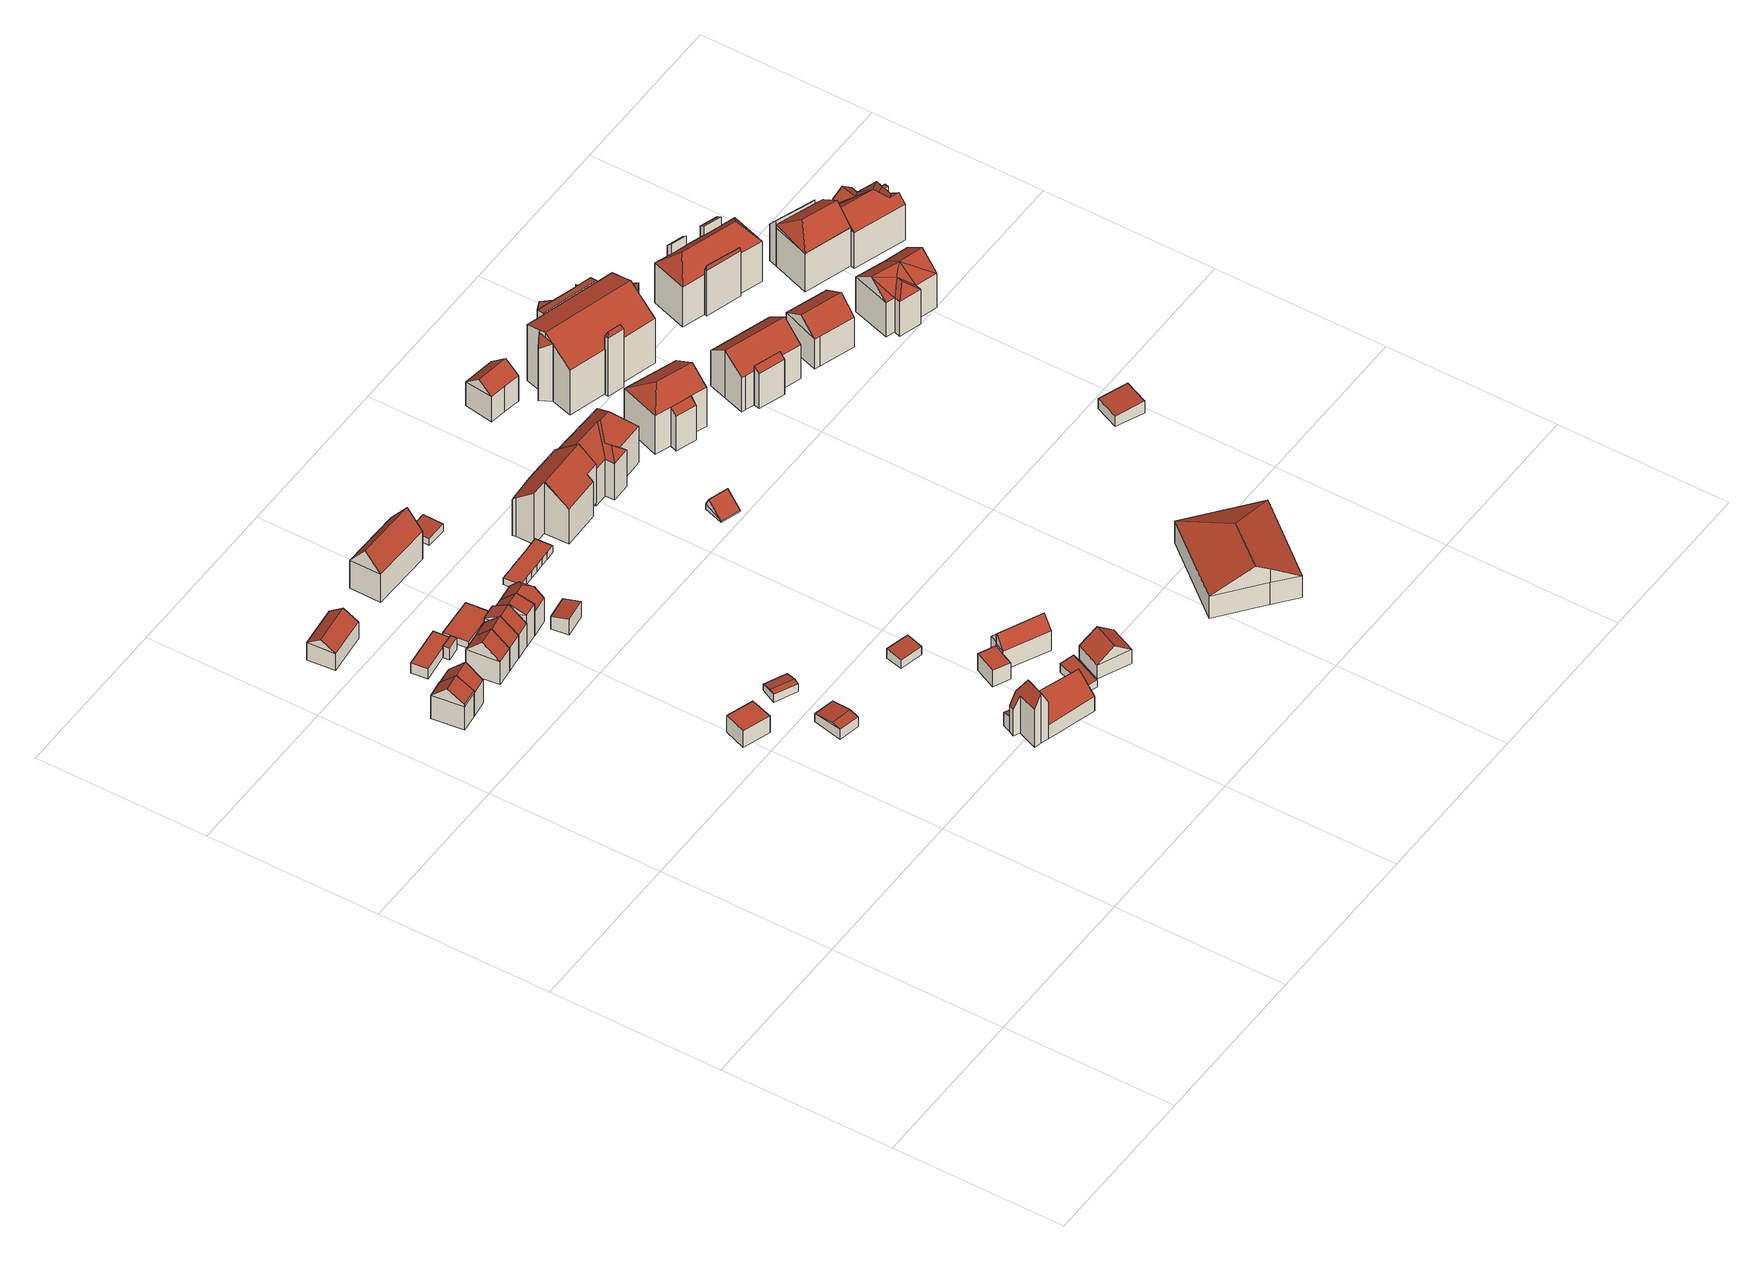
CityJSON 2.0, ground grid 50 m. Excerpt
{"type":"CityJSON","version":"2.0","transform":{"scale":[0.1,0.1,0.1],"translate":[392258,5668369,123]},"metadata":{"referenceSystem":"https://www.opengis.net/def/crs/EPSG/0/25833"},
"CityObjects":{
"building1":{"type":"Building","attributes":{"Dachtyp_tdc":"tdcPolyFlatRoof","Gemeindeschluessel":14627140,"Dachneigung":0,"QualitaetDacherkennung":61,"Geometrietyp2DReferenz":"3000","function":"31001_9998","roofType":"1000","measuredHeight":5.67},"geometry":[{"type":"MultiSurface","lod":"2","boundaries":[[[0,1,2,3]],[[1,4,5,2]],[[4,6,7,5]],[[6,0,3,7]],[[6,4,1,0]],[[3,2,5,7]]],"semantics":{"surfaces":[{"type":"WallSurface"},{"type":"RoofSurface"},{"type":"GroundSurface"}],"values":[0,0,0,0,1,2]}}]},
"building2":{"type":"Building","attributes":{"Dachtyp_tdc":"tdcGableRoof","Gemeindeschluessel":14627140,"Dachneigung":10.23,"QualitaetDacherkennung":91,"Geometrietyp2DReferenz":"3000","function":"31001_9998","roofType":"3100","measuredHeight":3.9},"geometry":[{"type":"MultiSurface","lod":"2","boundaries":[[[8,9,10,11]],[[9,12,13,10]],[[12,14,15,13]],[[14,8,11,15]],[[12,9,16]],[[8,14,17]],[[9,8,17,16]],[[14,12,16,17]],[[11,10,13,15]]],"semantics":{"surfaces":[{"type":"WallSurface"},{"type":"RoofSurface"},{"type":"GroundSurface"}],"values":[0,0,0,0,0,0,1,1,2]}}]},
"building3":{"type":"Building","attributes":{"Dachtyp_tdc":"tdcGableRoof","Gemeindeschluessel":14627140,"Dachneigung":44,"QualitaetDacherkennung":56,"Geometrietyp2DReferenz":"3000","function":"31001_9998","roofType":"3100","measuredHeight":12.1},"geometry":[{"type":"MultiSurface","lod":"2","boundaries":[[[18,19,20,21]],[[19,22,23,20]],[[22,24,25,23]],[[24,26,27,25]],[[26,18,21,27]],[[26,28,29,30,18]],[[31,29,28,32]],[[24,32,28,26]],[[22,31,32,24]],[[19,30,29,31,22]],[[18,30,19]],[[21,20,23,25,27]]],"semantics":{"surfaces":[{"type":"WallSurface"},{"type":"RoofSurface"},{"type":"GroundSurface"}],"values":[0,0,0,0,0,1,1,0,0,0,0,2]}}]},
"building4":{"type":"Building","attributes":{"Dachtyp_tdc":"tdcGableRoof","Gemeindeschluessel":14627140,"Dachneigung":44.08,"QualitaetDacherkennung":66,"Geometrietyp2DReferenz":"3000","function":"31001_9998","roofType":"3100","measuredHeight":12.2},"geometry":[{"type":"MultiSurface","lod":"2","boundaries":[[[33,34,20,35]],[[34,36,21,20]],[[36,37,38,21]],[[37,39,40,38]],[[39,41,42,40]],[[41,43,23,42]],[[43,33,35,23]],[[39,37,36,34,33]],[[33,43,41,39]],[[35,20,21,38,40,42,23]]],"semantics":{"surfaces":[{"type":"WallSurface"},{"type":"RoofSurface"},{"type":"GroundSurface"}],"values":[0,0,0,0,0,0,0,1,1,2]}}]},
"building5":{"type":"Building","attributes":{"Dachtyp_tdc":"tdcGableRoof","Gemeindeschluessel":14627140,"Dachneigung":15.3,"QualitaetDacherkennung":81,"Geometrietyp2DReferenz":"3000","function":"31001_9998","roofType":"3100","measuredHeight":2.97},"geometry":[{"type":"MultiSurface","lod":"2","boundaries":[[[44,45,46,47]],[[45,48,49,46]],[[48,50,51,49]],[[50,44,47,51]],[[48,45,52]],[[44,50,53]],[[45,44,53,52]],[[50,48,52,53]],[[47,46,49,51]]],"semantics":{"surfaces":[{"type":"WallSurface"},{"type":"RoofSurface"},{"type":"GroundSurface"}],"values":[0,0,0,0,0,0,1,1,2]}}]},
"building6":{"type":"Building","attributes":{"Dachtyp_tdc":"tdcGableRoof","Gemeindeschluessel":14627140,"Dachneigung":35.25,"QualitaetDacherkennung":88,"Geometrietyp2DReferenz":"3000","function":"31001_9998","roofType":"3100","measuredHeight":8.56},"geometry":[{"type":"MultiSurface","lod":"2","boundaries":[[[54,55,56,57]],[[55,58,59,56]],[[58,60,61,59]],[[60,54,57,61]],[[58,55,62]],[[54,60,63]],[[55,54,63,62]],[[60,58,62,63]],[[57,56,59,61]]],"semantics":{"surfaces":[{"type":"WallSurface"},{"type":"RoofSurface"},{"type":"GroundSurface"}],"values":[0,0,0,0,0,0,1,1,2]}}]},
"building7":{"type":"Building","attributes":{"Dachtyp_tdc":"tdcGableRoof","Gemeindeschluessel":14627140,"Dachneigung":43.25,"QualitaetDacherkennung":77,"Geometrietyp2DReferenz":"3000","function":"31001_9998","roofType":"3100","measuredHeight":12.47},"geometry":[{"type":"MultiSurface","lod":"2","boundaries":[[[64,65,66,67]],[[65,68,69,66]],[[68,70,71,69]],[[70,64,67,71]],[[68,65,72]],[[64,70,73]],[[65,64,73,72]],[[70,68,72,73]],[[67,66,69,71]]],"semantics":{"surfaces":[{"type":"WallSurface"},{"type":"RoofSurface"},{"type":"GroundSurface"}],"values":[0,0,0,0,0,0,1,1,2]}}]},
"building8":{"type":"Building","attributes":{"Gemeindeschluessel":14627140,"Geometrietyp2DReferenz":"3000","function":"31001_9998","roofType":"9999"},"children":["building8-1","building8-2","building8-3"]},
"building8-1":{"type":"BuildingPart","attributes":{"Dachtyp_tdc":"tdcFreeFormRoof","Dachneigung":62.93,"QualitaetDacherkennung":2,"Geometrietyp2DReferenz":"3000","roofType":"5000","measuredHeight":17.13},"parents":["building8"],"geometry":[{"type":"MultiSurface","lod":"2","boundaries":[[[74,75,76,77,78]],[[79,80,81,82,83,84]],[[85,86,87,88,89]],[[86,90,91,87]],[[90,92,93,91]],[[92,74,78,93]],[[86,85,80,94]],[[80,79,95,94]],[[95,75,74,92,90,86,94]],[[78,77,96,83,82,97,88,87,91,93]],[[98,76,75,95]],[[96,77,76,98]],[[84,98,95,79]],[[96,98,84,83]],[[89,99,81,80,85]],[[89,88,97,99]],[[99,97,82,81]]],"semantics":{"surfaces":[{"type":"WallSurface"},{"type":"RoofSurface"},{"type":"GroundSurface"},{"type":"ClosureSurface"}],"values":[0,0,0,0,0,0,1,1,1,2,0,3,0,3,0,3,3]}}]},
"building8-2":{"type":"BuildingPart","attributes":{"Dachtyp_tdc":"tdcGableRoof","Dachneigung":31.79,"QualitaetDacherkennung":57,"Geometrietyp2DReferenz":"3000","roofType":"3100","measuredHeight":9.18},"parents":["building8"],"geometry":[{"type":"MultiSurface","lod":"2","boundaries":[[[81,100,101,82]],[[100,102,103,101]],[[102,104,105,103]],[[104,106,107,105]],[[106,108,109,107]],[[108,89,88,109]],[[104,102,100,81,99]],[[99,89,108,106,104]],[[88,97,82,101,103,105,107,109]],[[97,88,89,99]],[[81,82,97,99]]],"semantics":{"surfaces":[{"type":"WallSurface"},{"type":"RoofSurface"},{"type":"GroundSurface"},{"type":"ClosureSurface"}],"values":[0,0,0,0,0,0,1,1,2,3,3]}}]},
"building8-3":{"type":"BuildingPart","attributes":{"Dachtyp_tdc":"tdcPolyFlatRoof","Dachneigung":10.82,"QualitaetDacherkennung":27,"Geometrietyp2DReferenz":"3000","roofType":"2100","measuredHeight":5.12},"parents":["building8"],"geometry":[{"type":"MultiSurface","lod":"2","boundaries":[[[110,84,83,111]],[[76,112,113,77]],[[112,110,111,113]],[[112,76,98,84,110]],[[111,83,96,77,113]],[[77,96,98,76]],[[96,83,84,98]]],"semantics":{"surfaces":[{"type":"WallSurface"},{"type":"RoofSurface"},{"type":"GroundSurface"},{"type":"ClosureSurface"}],"values":[0,0,0,1,2,3,3]}}]},
"building9":{"type":"Building","attributes":{"Gemeindeschluessel":14627140,"Geometrietyp2DReferenz":"3000","function":"31001_9998","roofType":"9999"},"children":["building9-1","building9-2"]},
"building9-1":{"type":"BuildingPart","attributes":{"Dachtyp_tdc":"tdcPolyFlatRoof","Dachneigung":0,"QualitaetDacherkennung":54,"Geometrietyp2DReferenz":"3000","roofType":"1000","measuredHeight":3.31},"parents":["building9"],"geometry":[{"type":"MultiSurface","lod":"2","boundaries":[[[114,115,116,117]],[[118,119,120,121]],[[119,122,123,120]],[[122,114,117,123]],[[122,119,118,115,114]],[[117,116,121,120,123]],[[121,116,115,118]]],"semantics":{"surfaces":[{"type":"WallSurface"},{"type":"RoofSurface"},{"type":"GroundSurface"},{"type":"ClosureSurface"}],"values":[0,0,0,0,1,2,3]}}]},
"building9-2":{"type":"BuildingPart","attributes":{"Dachtyp_tdc":"tdcPolyFlatRoof","Dachneigung":0,"QualitaetDacherkennung":73,"Geometrietyp2DReferenz":"3000","roofType":"1000","measuredHeight":3.98},"parents":["building9"],"geometry":[{"type":"MultiSurface","lod":"2","boundaries":[[[124,125,126,116,115]],[[125,127,128,126]],[[127,129,118,121,128]],[[129,127,125,124]],[[116,126,128,121]],[[115,118,129,124]],[[115,116,121,118]]],"semantics":{"surfaces":[{"type":"WallSurface"},{"type":"RoofSurface"},{"type":"GroundSurface"},{"type":"ClosureSurface"}],"values":[0,0,0,1,2,0,3]}}]},
"building10":{"type":"Building","attributes":{"Dachtyp_tdc":"tdcGableRoof","Gemeindeschluessel":14627140,"Dachneigung":42.67,"QualitaetDacherkennung":60,"Geometrietyp2DReferenz":"3000","function":"31001_9998","roofType":"3100","measuredHeight":12.37},"geometry":[{"type":"MultiSurface","lod":"2","boundaries":[[[65,130,131,66]],[[130,132,133,131]],[[132,68,69,133]],[[68,65,66,69]],[[132,130,134]],[[65,68,135]],[[130,65,135,134]],[[68,132,134,135]],[[66,131,133,69]]],"semantics":{"surfaces":[{"type":"WallSurface"},{"type":"RoofSurface"},{"type":"GroundSurface"}],"values":[0,0,0,0,0,0,1,1,2]}}]},
"building11":{"type":"Building","attributes":{"Dachtyp_tdc":"tdcPolyFlatRoof","Gemeindeschluessel":14627140,"Dachneigung":6.31,"QualitaetDacherkennung":87,"Geometrietyp2DReferenz":"3000","function":"31001_9998","roofType":"2100","measuredHeight":3.18},"geometry":[{"type":"MultiSurface","lod":"2","boundaries":[[[136,137,138,139]],[[137,140,141,138]],[[140,142,143,141]],[[142,136,139,143]],[[142,140,137,136]],[[139,138,141,143]]],"semantics":{"surfaces":[{"type":"WallSurface"},{"type":"RoofSurface"},{"type":"GroundSurface"}],"values":[0,0,0,0,1,2]}}]},
"building12":{"type":"Building","attributes":{"Dachtyp_tdc":"tdcGableRoof","Gemeindeschluessel":14627140,"Dachneigung":43.19,"QualitaetDacherkennung":48,"Geometrietyp2DReferenz":"3000","function":"31001_9998","roofType":"3100","measuredHeight":12.34},"geometry":[{"type":"MultiSurface","lod":"2","boundaries":[[[144,145,146,147]],[[145,148,149,146]],[[148,150,151,149]],[[150,144,147,151]],[[148,145,152]],[[144,150,153]],[[145,144,153,152]],[[150,148,152,153]],[[147,146,149,151]]],"semantics":{"surfaces":[{"type":"WallSurface"},{"type":"RoofSurface"},{"type":"GroundSurface"}],"values":[0,0,0,0,0,0,1,1,2]}}]},
"building13":{"type":"Building","attributes":{"Dachtyp_tdc":"tdcPolyFlatRoof","Gemeindeschluessel":14627140,"Dachneigung":3.36,"QualitaetDacherkennung":66,"Geometrietyp2DReferenz":"3000","function":"31001_9998","roofType":"2100","measuredHeight":3.08},"geometry":[{"type":"MultiSurface","lod":"2","boundaries":[[[154,155,156,157]],[[155,158,159,156]],[[158,160,161,159]],[[160,162,163,161]],[[162,154,157,163]],[[162,160,158,155,154]],[[157,156,159,161,163]]],"semantics":{"surfaces":[{"type":"WallSurface"},{"type":"RoofSurface"},{"type":"GroundSurface"}],"values":[0,0,0,0,0,1,2]}}]},
"building14":{"type":"Building","attributes":{"Dachtyp_tdc":"tdcGableRoof","Gemeindeschluessel":14627140,"Dachneigung":44,"QualitaetDacherkennung":48,"Geometrietyp2DReferenz":"3000","function":"31001_9998","roofType":"3100","measuredHeight":12.51},"geometry":[{"type":"MultiSurface","lod":"2","boundaries":[[[164,165,166,167]],[[165,168,169,166]],[[168,170,171,169]],[[170,164,167,171]],[[168,165,172]],[[164,170,173]],[[165,164,173,172]],[[170,168,172,173]],[[167,166,169,171]]],"semantics":{"surfaces":[{"type":"WallSurface"},{"type":"RoofSurface"},{"type":"GroundSurface"}],"values":[0,0,0,0,0,0,1,1,2]}}]},
"building15":{"type":"Building","attributes":{"Gemeindeschluessel":14627140,"Geometrietyp2DReferenz":"3000","function":"31001_9998","roofType":"9999"},"children":["building15-1","building15-2"]},
"building15-1":{"type":"BuildingPart","attributes":{"Dachtyp_tdc":"tdcFreeFormRoof","Dachneigung":49.88,"QualitaetDacherkennung":64,"Geometrietyp2DReferenz":"3000","roofType":"5000","measuredHeight":10.29},"parents":["building15"],"geometry":[{"type":"MultiSurface","lod":"2","boundaries":[[[174,175,176,177]],[[175,178,179,180,176]],[[181,182,183,184,185]],[[182,186,187,183]],[[186,174,177,187]],[[178,175,188,189]],[[188,174,186,190,191,189]],[[178,189,191,181]],[[181,191,190,182]],[[182,190,186]],[[174,188,175]],[[177,176,180,184,183,187]],[[185,179,178,181]],[[185,184,180,179]]],"semantics":{"surfaces":[{"type":"WallSurface"},{"type":"RoofSurface"},{"type":"GroundSurface"},{"type":"ClosureSurface"}],"values":[0,0,0,0,0,1,1,0,0,0,0,2,0,3]}}]},
"building15-2":{"type":"BuildingPart","attributes":{"Dachtyp_tdc":"tdcPolyFlatRoof","Dachneigung":0,"QualitaetDacherkennung":72,"Geometrietyp2DReferenz":"3000","roofType":"1000","measuredHeight":5.66},"parents":["building15"],"geometry":[{"type":"MultiSurface","lod":"2","boundaries":[[[192,185,184,193]],[[179,194,195,180]],[[194,196,197,195]],[[196,198,199,197]],[[198,192,193,199]],[[198,196,194,179,185,192]],[[193,184,180,195,197,199]],[[180,184,185,179]]],"semantics":{"surfaces":[{"type":"WallSurface"},{"type":"RoofSurface"},{"type":"GroundSurface"},{"type":"ClosureSurface"}],"values":[0,0,0,0,0,1,2,3]}}]},
"building16":{"type":"Building","attributes":{"Dachtyp_tdc":"tdcPolyFlatRoof","Gemeindeschluessel":14627140,"Dachneigung":0,"QualitaetDacherkennung":79,"Geometrietyp2DReferenz":"3000","function":"31001_9998","roofType":"1000","measuredHeight":2.23},"geometry":[{"type":"MultiSurface","lod":"2","boundaries":[[[200,201,202,203]],[[201,204,205,202]],[[204,206,207,205]],[[206,200,203,207]],[[206,204,201,200]],[[203,202,205,207]]],"semantics":{"surfaces":[{"type":"WallSurface"},{"type":"RoofSurface"},{"type":"GroundSurface"}],"values":[0,0,0,0,1,2]}}]},
"building17":{"type":"Building","attributes":{"Gemeindeschluessel":14627140,"Geometrietyp2DReferenz":"3000","function":"31001_9998","roofType":"9999"},"children":["building17-1","building17-2"]},
"building17-1":{"type":"BuildingPart","attributes":{"Dachtyp_tdc":"tdcGableAndHippedGRoof","Dachneigung":43.75,"QualitaetDacherkennung":79,"Geometrietyp2DReferenz":"3000","roofType":"9999","measuredHeight":12.69},"parents":["building17"],"geometry":[{"type":"MultiSurface","lod":"2","boundaries":[[[208,209,210,211]],[[209,212,213,210]],[[212,214,215,213]],[[214,216,217,215]],[[216,218,217]],[[219,220,221]],[[219,222,223,220]],[[222,224,225,223]],[[224,226,227,225]],[[226,208,211,227]],[[222,219,216,214,228]],[[214,212,209,208,228]],[[208,226,224,222,228]],[[211,210,213,215,217,220,223,225,227]],[[221,218,216,219]],[[221,220,217,218]]],"semantics":{"surfaces":[{"type":"WallSurface"},{"type":"RoofSurface"},{"type":"GroundSurface"},{"type":"ClosureSurface"}],"values":[0,0,0,0,0,0,0,0,0,0,1,1,1,2,0,3]}}]},
"building17-2":{"type":"BuildingPart","attributes":{"Dachtyp_tdc":"tdcPolyFlatRoof","Dachneigung":0,"QualitaetDacherkennung":76,"Geometrietyp2DReferenz":"3000","roofType":"1000","measuredHeight":5.74},"parents":["building17"],"geometry":[{"type":"MultiSurface","lod":"2","boundaries":[[[218,229,230,217]],[[229,231,232,230]],[[231,221,220,232]],[[221,231,229,218]],[[217,230,232,220]],[[217,220,221,218]]],"semantics":{"surfaces":[{"type":"WallSurface"},{"type":"RoofSurface"},{"type":"GroundSurface"},{"type":"ClosureSurface"}],"values":[0,0,0,1,2,3]}}]},
"building18":{"type":"Building","attributes":{"Dachtyp_tdc":"tdcPolyFlatRoof","Gemeindeschluessel":14627140,"Dachneigung":12.39,"QualitaetDacherkennung":72,"Geometrietyp2DReferenz":"3000","function":"31001_9998","roofType":"2100","measuredHeight":5.41},"geometry":[{"type":"MultiSurface","lod":"2","boundaries":[[[233,234,235,236]],[[234,237,238,235]],[[237,239,240,238]],[[239,233,236,240]],[[239,237,234,233]],[[236,235,238,240]]],"semantics":{"surfaces":[{"type":"WallSurface"},{"type":"RoofSurface"},{"type":"GroundSurface"}],"values":[0,0,0,0,1,2]}}]},
"building19":{"type":"Building","attributes":{"Dachtyp_tdc":"tdcGableRoof","Gemeindeschluessel":14627140,"Dachneigung":37.99,"QualitaetDacherkennung":86,"Geometrietyp2DReferenz":"3000","function":"31001_9998","roofType":"3100","measuredHeight":8.68},"geometry":[{"type":"MultiSurface","lod":"2","boundaries":[[[241,242,243,244]],[[242,245,246,243]],[[245,247,248,246]],[[247,241,244,248]],[[245,242,249]],[[241,247,250]],[[242,241,250,249]],[[247,245,249,250]],[[244,243,246,248]]],"semantics":{"surfaces":[{"type":"WallSurface"},{"type":"RoofSurface"},{"type":"GroundSurface"}],"values":[0,0,0,0,0,0,1,1,2]}}]},
"building20":{"type":"Building","attributes":{"Dachtyp_tdc":"tdcGableRoof","Gemeindeschluessel":14627140,"Dachneigung":51.22,"QualitaetDacherkennung":70,"Geometrietyp2DReferenz":"3000","function":"31001_9998","roofType":"3100","measuredHeight":15.29},"geometry":[{"type":"MultiSurface","lod":"2","boundaries":[[[251,252,253,254]],[[252,255,256,253]],[[255,257,258,256]],[[257,251,254,258]],[[255,252,259]],[[251,257,260]],[[252,251,260,259]],[[257,255,259,260]],[[254,253,256,258]]],"semantics":{"surfaces":[{"type":"WallSurface"},{"type":"RoofSurface"},{"type":"GroundSurface"}],"values":[0,0,0,0,0,0,1,1,2]}}]},
"building21":{"type":"Building","attributes":{"Dachtyp_tdc":"tdcPolyFlatRoof","Gemeindeschluessel":14627140,"Dachneigung":0,"QualitaetDacherkennung":63,"Geometrietyp2DReferenz":"3000","function":"31001_2463","roofType":"1000","measuredHeight":2.34},"geometry":[{"type":"MultiSurface","lod":"2","boundaries":[[[261,262,263,264]],[[262,265,266,263]],[[265,267,268,266]],[[267,269,270,268]],[[269,271,272,270]],[[271,273,274,272]],[[273,275,276,274]],[[275,277,278,276]],[[277,279,280,278]],[[279,281,282,280]],[[281,283,284,282]],[[283,285,286,284]],[[285,287,288,286]],[[287,261,264,288]],[[287,285,283,281,279,277,275,273,271,269,267,265,262,261]],[[264,263,266,268,270,272,274,276,278,280,282,284,286,288]]],"semantics":{"surfaces":[{"type":"WallSurface"},{"type":"RoofSurface"},{"type":"GroundSurface"}],"values":[0,0,0,0,0,0,0,0,0,0,0,0,0,0,1,2]}}]},
"building22":{"type":"Building","attributes":{"Gemeindeschluessel":14627140,"Dachtyp_tdc":"tdcPolyFlatRoof","Dachneigung":2.56,"QualitaetDacherkennung":97,"Geometrietyp2DReferenz":"3000","function":"31001_9998","roofType":"2100","measuredHeight":2.57},"geometry":[{"type":"MultiSurface","lod":"2","boundaries":[[[289,290,291,292]],[[290,293,294,291]],[[293,295,296,294]],[[295,289,292,296]],[[295,293,290,289]],[[292,291,294,296]]],"semantics":{"surfaces":[{"type":"WallSurface"},{"type":"RoofSurface"},{"type":"GroundSurface"}],"values":[0,0,0,0,1,2]}}]},
"building23":{"type":"Building","attributes":{"Dachtyp_tdc":"tdcFreeFormRoof","Gemeindeschluessel":14627140,"Dachneigung":38.96,"QualitaetDacherkennung":59,"Geometrietyp2DReferenz":"3000","function":"31001_9998","roofType":"5000","measuredHeight":17.68},"geometry":[{"type":"MultiSurface","lod":"2","boundaries":[[[297,298,299,300]],[[298,301,302,299]],[[301,303,304,302]],[[303,305,306,304]],[[305,307,308,306]],[[307,309,310,308]],[[309,311,312,310]],[[311,313,314,312]],[[313,315,316,314]],[[315,297,300,316]],[[301,298,317,318,305,303]],[[317,297,315,313,311,309,307,318]],[[307,305,318]],[[298,297,317]],[[300,299,302,304,306,308,310,312,314,316]]],"semantics":{"surfaces":[{"type":"WallSurface"},{"type":"RoofSurface"},{"type":"GroundSurface"}],"values":[0,0,0,0,0,0,0,0,0,0,1,1,0,0,2]}}]},
"building24":{"type":"Building","attributes":{"Dachtyp_tdc":"tdcFreeFormRoof","Gemeindeschluessel":14627140,"Dachneigung":29.29,"QualitaetDacherkennung":2,"Geometrietyp2DReferenz":"3000","function":"31001_3211","roofType":"5000","measuredHeight":14.21},"geometry":[{"type":"MultiSurface","lod":"2","boundaries":[[[319,320,321,322]],[[320,323,324,321]],[[323,325,326,324]],[[325,327,328,326]],[[327,319,322,328]],[[325,323,329,330]],[[329,331,319,327,330]],[[330,327,325]],[[320,331,329,323]],[[319,331,320]],[[322,321,324,326,328]]],"semantics":{"surfaces":[{"type":"WallSurface"},{"type":"RoofSurface"},{"type":"GroundSurface"}],"values":[0,0,0,0,0,1,1,1,0,0,2]}}]},
"building25":{"type":"Building","attributes":{"Dachtyp_tdc":"tdcGableRoof","Gemeindeschluessel":14627140,"Dachneigung":38.58,"QualitaetDacherkennung":16,"Geometrietyp2DReferenz":"3000","function":"31001_9998","roofType":"3100","measuredHeight":4.11},"geometry":[{"type":"MultiSurface","lod":"2","boundaries":[[[332,333,334,335]],[[333,336,337,334]],[[336,338,339,337]],[[338,332,335,339]],[[336,333,340]],[[332,338,341]],[[333,332,341,340]],[[338,336,340,341]],[[335,334,337,339]]],"semantics":{"surfaces":[{"type":"WallSurface"},{"type":"RoofSurface"},{"type":"GroundSurface"}],"values":[0,0,0,0,0,0,1,1,2]}}]},
"building26":{"type":"Building","attributes":{"Dachtyp_tdc":"tdcFreeFormRoof","Gemeindeschluessel":14627140,"Dachneigung":42.59,"QualitaetDacherkennung":39,"Geometrietyp2DReferenz":"3000","function":"31001_9998","roofType":"5000","measuredHeight":18.06},"geometry":[{"type":"MultiSurface","lod":"2","boundaries":[[[342,343,344,345]],[[343,346,347,344]],[[346,348,349,347]],[[348,350,351,349]],[[350,352,353,351]],[[352,354,355,353]],[[354,356,357,355]],[[356,342,345,357]],[[358,356,354]],[[359,358,354,352]],[[360,361,362,359,352,350]],[[360,350,348]],[[361,360,348,346]],[[363,362,361,346,343]],[[363,343,342]],[[358,359,362,363,342,356]],[[345,344,347,349,351,353,355,357]]],"semantics":{"surfaces":[{"type":"WallSurface"},{"type":"RoofSurface"},{"type":"GroundSurface"}],"values":[0,0,0,0,0,0,0,0,0,1,1,1,1,1,1,1,2]}}]},
"building27":{"type":"Building","attributes":{"Dachtyp_tdc":"tdcFreeFormRoof","Gemeindeschluessel":14627140,"Dachneigung":40.58,"QualitaetDacherkennung":45,"Geometrietyp2DReferenz":"3000","function":"31001_9998","roofType":"5000","measuredHeight":11.94},"geometry":[{"type":"MultiSurface","lod":"2","boundaries":[[[364,365,366,367]],[[365,368,369,366]],[[368,370,371,369]],[[370,372,373,371]],[[372,364,367,373]],[[374,368,365,375]],[[372,370,374,375,364]],[[370,368,374]],[[365,364,375]],[[367,366,369,371,373]]],"semantics":{"surfaces":[{"type":"WallSurface"},{"type":"RoofSurface"},{"type":"GroundSurface"}],"values":[0,0,0,0,0,1,1,0,0,2]}}]},
"building28":{"type":"Building","attributes":{"Gemeindeschluessel":14627140,"Geometrietyp2DReferenz":"3000","function":"31001_9998","roofType":"9999"},"children":["building28-1","building28-2"]},
"building28-1":{"type":"BuildingPart","attributes":{"Dachtyp_tdc":"tdcPolyFlatRoof","Dachneigung":32.92,"QualitaetDacherkennung":54,"Geometrietyp2DReferenz":"3000","roofType":"2100","measuredHeight":13.38},"parents":["building28"],"geometry":[{"type":"MultiSurface","lod":"2","boundaries":[[[376,377,378,379]],[[380,381,382,383,384]],[[381,376,379,382]],[[381,380,385,377,376]],[[379,378,386,383,382]],[[385,386,378,377]],[[384,385,380]],[[384,383,386,385]]],"semantics":{"surfaces":[{"type":"WallSurface"},{"type":"RoofSurface"},{"type":"GroundSurface"},{"type":"ClosureSurface"}],"values":[0,0,0,1,2,3,0,3]}}]},
"building28-2":{"type":"BuildingPart","attributes":{"Dachtyp_tdc":"tdcHipAndGableRoof","Dachneigung":34.09,"QualitaetDacherkennung":54,"Geometrietyp2DReferenz":"3000","roofType":"5000","measuredHeight":17.39},"parents":["building28"],"geometry":[{"type":"MultiSurface","lod":"2","boundaries":[[[387,388,389,390]],[[388,384,383,389]],[[377,391,392,378]],[[391,393,394,392]],[[393,395,396,394]],[[395,397,398,396]],[[397,387,390,398]],[[393,391,399]],[[391,377,385,384,388,387,397,399]],[[397,395,393,399]],[[390,389,383,386,378,392,394,396,398]],[[385,386,383,384]],[[377,378,386,385]]],"semantics":{"surfaces":[{"type":"WallSurface"},{"type":"RoofSurface"},{"type":"GroundSurface"},{"type":"ClosureSurface"}],"values":[0,0,0,0,0,0,0,1,1,1,2,3,3]}}]},
"building29":{"type":"Building","attributes":{"Gemeindeschluessel":14627140,"Geometrietyp2DReferenz":"3000","function":"31001_9998","roofType":"9999"},"children":["building29-1","building29-2","building29-3","building29-4","building29-5","building29-6","building29-7"]},
"building29-1":{"type":"BuildingPart","attributes":{"Dachtyp_tdc":"tdcPolyFlatRoof","Dachneigung":37.46,"QualitaetDacherkennung":32,"Geometrietyp2DReferenz":"3000","roofType":"2100","measuredHeight":19.83},"parents":["building29"],"geometry":[{"type":"MultiSurface","lod":"2","boundaries":[[[400,401,402,403,404]],[[401,405,406,402]],[[405,401,400,407,408,409]],[[410,403,402,406,411]],[[400,404,412,407]],[[404,403,410,412]],[[412,408,407]],[[410,411,409,408,412]],[[411,406,405,409]]],"semantics":{"surfaces":[{"type":"WallSurface"},{"type":"RoofSurface"},{"type":"GroundSurface"},{"type":"ClosureSurface"}],"values":[0,0,1,2,0,3,0,3,3]}}]},
"building29-2":{"type":"BuildingPart","attributes":{"Dachtyp_tdc":"tdcFreeFormRoof","Dachneigung":31.04,"QualitaetDacherkennung":13,"Geometrietyp2DReferenz":"3000","roofType":"5000","measuredHeight":19.82},"parents":["building29"],"geometry":[{"type":"MultiSurface","lod":"2","boundaries":[[[413,414,415,416]],[[414,417,418,415]],[[419,417,414]],[[419,414,413]],[[419,413,420,417]],[[416,415,418,421]],[[416,421,420,413]],[[421,418,417,420]]],"semantics":{"surfaces":[{"type":"WallSurface"},{"type":"RoofSurface"},{"type":"GroundSurface"},{"type":"ClosureSurface"}],"values":[0,0,1,1,1,2,3,3]}}]},
"building29-3":{"type":"BuildingPart","attributes":{"Dachtyp_tdc":"tdcGableRoof","Dachneigung":34.64,"QualitaetDacherkennung":25,"Geometrietyp2DReferenz":"3000","roofType":"3100","measuredHeight":21.59},"parents":["building29"],"geometry":[{"type":"MultiSurface","lod":"2","boundaries":[[[422,423,424,425]],[[426,427,428,429]],[[427,404,403,428]],[[430,406,405]],[[430,431,432,406]],[[431,433,434,432]],[[435,436,437,438]],[[436,439,416,437]],[[439,413,416]],[[440,418,417]],[[440,422,425,418]],[[441,439,436,435,433,431,430,442]],[[442,408,412,404,427,426,423,422,440,441]],[[425,424,429,428,403,410,411,406,432,434,438,437,416,421,418]],[[429,424,423,426]],[[412,410,403,404]],[[409,408,442]],[[411,410,412,408,409]],[[430,405,409,442]],[[411,409,405,406]],[[435,438,434,433]],[[420,413,439,441]],[[421,416,413,420]],[[440,417,420,441]],[[421,420,417,418]]],"semantics":{"surfaces":[{"type":"WallSurface"},{"type":"RoofSurface"},{"type":"GroundSurface"},{"type":"ClosureSurface"}],"values":[0,0,0,0,0,0,0,0,0,0,0,1,1,2,3,3,0,3,0,3,3,0,3,0,3]}}]},
"building29-4":{"type":"BuildingPart","attributes":{"Dachtyp_tdc":"tdcPolyFlatRoof","Dachneigung":13.34,"QualitaetDacherkennung":43,"Geometrietyp2DReferenz":"3000","roofType":"2100","measuredHeight":19.87},"parents":["building29"],"geometry":[{"type":"MultiSurface","lod":"2","boundaries":[[[443,444,445,434,433]],[[446,447,448,449]],[[447,450,451,452,448]],[[453,454,435,438,455,456]],[[453,450,447,446,444,443,454]],[[438,434,445,449,448,452,455]],[[443,433,435,454]],[[433,434,438,435]],[[449,445,444,446]],[[456,451,450,453]],[[456,455,452,451]]],"semantics":{"surfaces":[{"type":"WallSurface"},{"type":"RoofSurface"},{"type":"GroundSurface"},{"type":"ClosureSurface"}],"values":[0,0,0,0,1,2,0,3,3,0,3]}}]},
"building29-5":{"type":"BuildingPart","attributes":{"Dachtyp_tdc":"tdcPolyFlatRoof","Dachneigung":0,"QualitaetDacherkennung":20,"Geometrietyp2DReferenz":"3000","roofType":"1000","measuredHeight":16.78},"parents":["building29"],"geometry":[{"type":"MultiSurface","lod":"2","boundaries":[[[451,457,458,452]],[[457,456,455,458]],[[456,457,451]],[[452,458,455]],[[452,455,456,451]]],"semantics":{"surfaces":[{"type":"WallSurface"},{"type":"RoofSurface"},{"type":"GroundSurface"},{"type":"ClosureSurface"}],"values":[0,0,1,2,3]}}]},
"building29-6":{"type":"BuildingPart","attributes":{"Dachtyp_tdc":"tdcFreeFormRoof","Dachneigung":67.32,"QualitaetDacherkennung":12,"Geometrietyp2DReferenz":"3000","roofType":"5000","measuredHeight":21.52},"parents":["building29"],"geometry":[{"type":"MultiSurface","lod":"2","boundaries":[[[459,460,461,424,423]],[[460,462,463,461]],[[462,464,426,429,463]],[[465,464,462]],[[466,465,462,460]],[[466,460,459]],[[465,466,459,464]],[[424,461,463,429]],[[423,426,464,459]],[[423,424,429,426]]],"semantics":{"surfaces":[{"type":"WallSurface"},{"type":"RoofSurface"},{"type":"GroundSurface"},{"type":"ClosureSurface"}],"values":[0,0,0,1,1,1,1,2,0,3]}}]},
"building29-7":{"type":"BuildingPart","attributes":{"Dachtyp_tdc":"tdcPolyFlatRoof","Dachneigung":17.45,"QualitaetDacherkennung":20,"Geometrietyp2DReferenz":"3000","roofType":"2100","measuredHeight":19.41},"parents":["building29"],"geometry":[{"type":"MultiSurface","lod":"2","boundaries":[[[467,468,445,444]],[[467,446,449,468]],[[446,467,444]],[[445,468,449]],[[444,445,449,446]]],"semantics":{"surfaces":[{"type":"WallSurface"},{"type":"RoofSurface"},{"type":"GroundSurface"},{"type":"ClosureSurface"}],"values":[0,0,1,2,3]}}]},
"building30":{"type":"Building","attributes":{"Dachtyp_tdc":"tdcPolyFlatRoof","Gemeindeschluessel":14627140,"Dachneigung":4.33,"QualitaetDacherkennung":80,"Geometrietyp2DReferenz":"3000","function":"31001_9998","roofType":"2100","measuredHeight":3.98},"geometry":[{"type":"MultiSurface","lod":"2","boundaries":[[[469,470,471,472]],[[470,473,474,471]],[[473,475,476,474]],[[475,469,472,476]],[[475,473,470,469]],[[472,471,474,476]]],"semantics":{"surfaces":[{"type":"WallSurface"},{"type":"RoofSurface"},{"type":"GroundSurface"}],"values":[0,0,0,0,1,2]}}]},
"building31":{"type":"Building","attributes":{"Gemeindeschluessel":14627140,"Geometrietyp2DReferenz":"3000","function":"31001_9998","roofType":"9999"},"children":["building31-1","building31-2"]},
"building31-1":{"type":"BuildingPart","attributes":{"Dachtyp_tdc":"tdcPolyFlatRoof","Dachneigung":34.91,"QualitaetDacherkennung":43,"Geometrietyp2DReferenz":"3000","roofType":"2100","measuredHeight":13.2},"parents":["building31"],"geometry":[{"type":"MultiSurface","lod":"2","boundaries":[[[477,478,479,480,481]],[[478,482,483,479]],[[482,484,485,483]],[[484,486,487,488,485]],[[486,484,482,478,477]],[[480,479,483,485,488]],[[481,487,486,477]],[[481,480,488,487]]],"semantics":{"surfaces":[{"type":"WallSurface"},{"type":"RoofSurface"},{"type":"GroundSurface"},{"type":"ClosureSurface"}],"values":[0,0,0,0,1,2,0,3]}}]},
"building31-2":{"type":"BuildingPart","attributes":{"Dachtyp_tdc":"tdcGableRoof","Dachneigung":37.93,"QualitaetDacherkennung":67,"Geometrietyp2DReferenz":"3000","roofType":"3100","measuredHeight":16.44},"parents":["building31"],"geometry":[{"type":"MultiSurface","lod":"2","boundaries":[[[487,489,490,488]],[[489,491,492,490]],[[491,493,494,492]],[[493,495,496,494]],[[495,497,498,496]],[[497,499,500,498]],[[499,501,502,500]],[[501,503,479,502]],[[503,481,480,479]],[[499,497,495,493]],[[493,491,489,487,481,503,501,499]],[[480,488,490,492,494,496,498,500,502,479]],[[488,480,481,487]]],"semantics":{"surfaces":[{"type":"WallSurface"},{"type":"RoofSurface"},{"type":"GroundSurface"},{"type":"ClosureSurface"}],"values":[0,0,0,0,0,0,0,0,0,1,1,2,3]}}]},
"building32":{"type":"Building","attributes":{"Dachtyp_tdc":"tdcFreeFormRoof","Gemeindeschluessel":14627140,"Dachneigung":32.31,"QualitaetDacherkennung":41,"Geometrietyp2DReferenz":"3000","function":"31001_9998","roofType":"5000","measuredHeight":14.6},"geometry":[{"type":"MultiSurface","lod":"2","boundaries":[[[504,505,506,507]],[[505,508,509,506]],[[508,510,511,509]],[[510,512,513,511]],[[512,504,507,513]],[[514,512,510,515]],[[505,504,514,515,508]],[[510,508,515]],[[504,512,514]],[[507,506,509,511,513]]],"semantics":{"surfaces":[{"type":"WallSurface"},{"type":"RoofSurface"},{"type":"GroundSurface"}],"values":[0,0,0,0,0,1,1,0,0,2]}}]},
"building33":{"type":"Building","attributes":{"Gemeindeschluessel":14627140,"Geometrietyp2DReferenz":"3000","function":"31001_9998","roofType":"9999"},"children":["building33-1","building33-2","building33-3","building33-4"]},
"building33-1":{"type":"BuildingPart","attributes":{"Dachtyp_tdc":"tdcPolyFlatRoof","Dachneigung":42.44,"QualitaetDacherkennung":30,"Geometrietyp2DReferenz":"3000","roofType":"2100","measuredHeight":16.81},"parents":["building33"],"geometry":[{"type":"MultiSurface","lod":"2","boundaries":[[[516,517,518,519,520]],[[521,522,523,524,525]],[[522,516,520,523]],[[522,521,517,516]],[[520,519,524,523]],[[525,518,517,521]],[[525,524,519,518]]],"semantics":{"surfaces":[{"type":"WallSurface"},{"type":"RoofSurface"},{"type":"GroundSurface"},{"type":"ClosureSurface"}],"values":[0,0,0,1,2,0,3]}}]},
"building33-2":{"type":"BuildingPart","attributes":{"Dachtyp_tdc":"tdcPolyFlatRoof","Dachneigung":32.66,"QualitaetDacherkennung":25,"Geometrietyp2DReferenz":"3000","roofType":"2100","measuredHeight":16.53},"parents":["building33"],"geometry":[{"type":"MultiSurface","lod":"2","boundaries":[[[526,527,528,529,530]],[[527,531,532,528]],[[531,533,534,532]],[[533,535,534]],[[533,531,527,526,536]],[[537,529,528,532,534]],[[526,530,538,536]],[[530,529,537,538]],[[538,535,533,536]],[[538,537,534,535]]],"semantics":{"surfaces":[{"type":"WallSurface"},{"type":"RoofSurface"},{"type":"GroundSurface"},{"type":"ClosureSurface"}],"values":[0,0,0,0,1,2,0,3,0,3]}}]},
"building33-3":{"type":"BuildingPart","attributes":{"Dachtyp_tdc":"tdcFreeFormRoof","Dachneigung":75.88,"QualitaetDacherkennung":13,"Geometrietyp2DReferenz":"3000","roofType":"5000","measuredHeight":16.89},"parents":["building33"],"geometry":[{"type":"MultiSurface","lod":"2","boundaries":[[[539,540,541,542,543]],[[544,545,546,547,548]],[[545,539,543,546]],[[549,545,544]],[[550,549,544,540]],[[550,540,539]],[[549,550,539,545]],[[543,542,547,546]],[[548,541,540,544]],[[548,547,542,541]]],"semantics":{"surfaces":[{"type":"WallSurface"},{"type":"RoofSurface"},{"type":"GroundSurface"},{"type":"ClosureSurface"}],"values":[0,0,0,1,1,1,1,2,0,3]}}]},
"building33-4":{"type":"BuildingPart","attributes":{"Dachtyp_tdc":"tdcHipRoof","Dachneigung":44.56,"QualitaetDacherkennung":65,"Geometrietyp2DReferenz":"3000","roofType":"3200","measuredHeight":19.01},"parents":["building33"],"geometry":[{"type":"MultiSurface","lod":"2","boundaries":[[[541,551,542]],[[551,552,553,542]],[[552,554,555,553]],[[554,525,524,555]],[[518,530,529,519]],[[535,556,557,534]],[[556,558,559,557]],[[558,560,561,559]],[[560,548,547,561]],[[558,556,562]],[[554,552,563]],[[556,535,538,530,518,525,554,563,562]],[[552,551,541,548,560,558,562,563]],[[542,553,555,524,519,529,537,534,557,559,561,547]],[[519,524,525,518]],[[537,529,530,538]],[[534,537,538,535]],[[541,542,547,548]]],"semantics":{"surfaces":[{"type":"WallSurface"},{"type":"RoofSurface"},{"type":"GroundSurface"},{"type":"ClosureSurface"}],"values":[0,0,0,0,0,0,0,0,0,1,1,1,1,2,3,3,3,3]}}]},
"building34":{"type":"Building","attributes":{"Dachtyp_tdc":"tdcFreeFormRoof","Gemeindeschluessel":14627140,"Dachneigung":36.84,"QualitaetDacherkennung":46,"Geometrietyp2DReferenz":"3000","function":"31001_9998","roofType":"5000","measuredHeight":16.16},"geometry":[{"type":"MultiSurface","lod":"2","boundaries":[[[564,565,566,567]],[[565,568,569,566]],[[568,570,571,569]],[[570,572,573,571]],[[572,574,575,573]],[[574,576,577,575]],[[576,578,579,577]],[[578,580,581,579]],[[580,564,567,581]],[[582,583,580,578]],[[582,578,576]],[[583,565,584]],[[583,568,565]],[[583,585,568]],[[582,585,583]],[[582,574,585]],[[574,582,576]],[[586,585,574,572]],[[586,572,570]],[[585,586,570,568]],[[584,565,564]],[[583,584,564,580]],[[567,566,569,571,573,575,577,579,581]]],"semantics":{"surfaces":[{"type":"WallSurface"},{"type":"RoofSurface"},{"type":"GroundSurface"}],"values":[0,0,0,0,0,0,0,0,0,1,0,1,1,1,1,1,1,1,1,1,0,1,2]}}]},
"building35":{"type":"Building","attributes":{"Gemeindeschluessel":14627140,"Geometrietyp2DReferenz":"3000","function":"31001_9998","roofType":"9999"},"children":["building35-1","building35-2"]},
"building35-1":{"type":"BuildingPart","attributes":{"Dachtyp_tdc":"tdcPolyFlatRoof","Dachneigung":52.09,"QualitaetDacherkennung":37,"Geometrietyp2DReferenz":"3000","roofType":"2100","measuredHeight":15.63},"parents":["building35"],"geometry":[{"type":"MultiSurface","lod":"2","boundaries":[[[587,588,589,590,591,592]],[[588,593,594,589]],[[593,595,596,594]],[[595,597,598,596]],[[597,599,600,601,602,598]],[[597,595,593,588,587,599]],[[602,590,589,594,596,598]],[[587,592,600,599]],[[591,590,602,601]],[[591,601,600,592]]],"semantics":{"surfaces":[{"type":"WallSurface"},{"type":"RoofSurface"},{"type":"GroundSurface"},{"type":"ClosureSurface"}],"values":[0,0,0,0,0,1,2,0,3,3]}}]},
"building35-2":{"type":"BuildingPart","attributes":{"Dachtyp_tdc":"tdcHipAndGableRoof","Dachneigung":44.16,"QualitaetDacherkennung":46,"Geometrietyp2DReferenz":"3000","roofType":"5000","measuredHeight":18.45},"parents":["building35"],"geometry":[{"type":"MultiSurface","lod":"2","boundaries":[[[603,591,590,604]],[[601,605,606,602]],[[605,607,608,606]],[[607,603,604,608]],[[592,603,609]],[[603,610,611,609]],[[612,600,592,609,611]],[[601,600,612,605]],[[605,612,611,610,607]],[[607,610,603]],[[603,592,591]],[[604,590,602,606,608]],[[602,590,591,601]],[[591,592,600,601]]],"semantics":{"surfaces":[{"type":"WallSurface"},{"type":"RoofSurface"},{"type":"GroundSurface"},{"type":"ClosureSurface"}],"values":[0,0,0,0,1,1,1,0,0,0,0,2,3,3]}}]},
"building36":{"type":"Building","attributes":{"Dachtyp_tdc":"tdcFreeFormRoof","Gemeindeschluessel":14627140,"Dachneigung":40.39,"QualitaetDacherkennung":17,"Geometrietyp2DReferenz":"3000","function":"31001_9998","roofType":"5000","measuredHeight":16.79},"geometry":[{"type":"MultiSurface","lod":"2","boundaries":[[[613,614,615,616]],[[614,617,618,615]],[[617,619,620,618]],[[619,621,622,620]],[[621,623,624,622]],[[623,625,626,624]],[[625,627,628,626]],[[627,629,630,628]],[[629,631,632,630]],[[631,633,634,632]],[[633,635,636,634]],[[635,637,638,636]],[[637,639,640,638]],[[639,613,616,640]],[[617,641,619]],[[642,641,617]],[[637,642,639]],[[637,641,642]],[[641,637,643]],[[643,637,635]],[[644,645,646,641,643,635,633]],[[644,633,631]],[[645,644,631,629]],[[647,646,645,629,627]],[[648,647,627,625]],[[648,625,623]],[[646,647,648,623,621]],[[641,646,621,619]],[[649,642,617,614]],[[649,614,613]],[[642,649,613,639]],[[616,615,618,620,622,624,626,628,630,632,634,636,638,640]]],"semantics":{"surfaces":[{"type":"WallSurface"},{"type":"RoofSurface"},{"type":"GroundSurface"}],"values":[0,0,0,0,0,0,0,0,0,0,0,0,0,0,1,1,1,1,1,0,1,0,1,1,1,1,1,1,1,0,1,2]}}]}
},
"vertices":[
[219,872,485],[198,808,485],[198,808,428],[219,872,428],[119,835,485],[119,835,428],[141,898,485],[141,898,428],
[275,727,473],[336,714,473],[336,714,445],[275,727,445],[318,628,479],[318,628,445],[257,641,479],[257,641,445],[324,656,484],[262,668,484],
[52,1678,254],[54,1665,254],[54,1665,175],[52,1678,175],[66,1586,254],[66,1586,175],[14,1579,254],[14,1579,175],[3,1671,254],[3,1671,175],[8,1627,296],[59,1634,296],[54,1665,266],[66,1586,263],[14,1579,263],
[59,1632,297],[54,1665,265],[59,1632,175],[52,1678,252],[105,1685,252],[105,1685,175],[111,1639,297],[111,1639,175],[118,1593,253],[118,1593,175],[66,1586,253],
[364,833,444],[300,863,444],[300,863,418],[364,833,418],[322,908,438],[322,908,418],[385,878,438],[385,878,418],[308,878,447],[371,848,447],
[162,1984,206],[38,1971,206],[38,1971,150],[162,1984,150],[30,2051,209],[30,2051,150],[153,2064,209],[153,2064,150],[34,2013,236],[157,2026,236],
[193,1692,243],[245,1699,243],[245,1699,162],[193,1692,162],[257,1606,240],[257,1606,162],[205,1599,240],[205,1599,162],[251,1654,286],[199,1648,286],
[539,319,485],[547,335,486],[547,335,447],[547,335,396],[539,319,396],[584,321,524],[605,313,524],[605,313,482],[605,313,396],[584,321,396],[584,321,446],[576,241,524],[555,247,568],[555,247,396],[576,241,396],[576,241,442],[534,253,524],[534,253,396],[557,310,524],[557,310,396],[577,300,567],[565,328,524],[565,328,396],[604,309,396],[565,328,447],[604,309,487],
[613,333,452],[613,333,396],[752,278,461],[752,278,396],[745,261,487],[745,261,396],[737,241,474],[737,241,396],[720,199,446],[720,199,396],
[585,344,442],[585,344,396],[556,358,442],[556,358,396],
[268,1836,167],[273,1788,167],[273,1788,133],[268,1836,133],[232,1784,167],[150,1774,167],[150,1774,133],[232,1784,133],[145,1822,167],[145,1822,133],
[273,1788,173],[275,1771,173],[275,1771,133],[234,1766,173],[234,1766,133],[232,1784,173],
[296,1705,243],[296,1705,162],[307,1612,240],[307,1612,162],[301,1661,285],[251,1654,285],
[634,688,467],[622,640,462],[622,640,435],[634,688,435],[554,656,462],[554,656,435],[566,705,467],[566,705,435],
[296,1705,260],[341,1711,260],[341,1711,161],[296,1705,161],[353,1618,239],[353,1618,161],[307,1612,239],[307,1612,161],[347,1666,284],[301,1660,284],
[737,241,439],[752,278,442],[752,278,415],[737,241,415],[772,332,445],[772,332,415],[814,321,445],[814,321,415],[777,228,439],[777,228,415],
[341,1711,241],[385,1716,242],[385,1716,159],[341,1711,159],[396,1623,268],[396,1623,159],[353,1618,268],[353,1618,159],[390,1672,285],[347,1667,285],
[847,446,485],[820,390,485],[820,390,419],[847,446,419],[697,450,485],[697,450,475],[697,450,419],[713,481,485],[714,481,485],[714,481,419],[713,481,419],[713,481,475],[725,504,485],[725,504,419],[833,418,522],[711,477,521],[714,481,515],[713,481,515],
[665,504,475],[665,504,419],[696,450,475],[696,450,419],[682,419,475],[682,419,419],[635,441,475],[635,441,419],
[287,1820,155],[405,1830,155],[405,1830,133],[287,1820,133],[411,1758,155],[411,1758,133],[293,1748,155],[293,1748,133],
[390,1671,285],[385,1716,241],[385,1716,158],[390,1671,158],[439,1723,241],[439,1723,158],[443,1698,266],[443,1698,158],[443,1693,266],[443,1693,158],[443,1693,216],[447,1660,266],[447,1660,158],[447,1660,216],[448,1658,266],[448,1658,158],[451,1630,239],[451,1630,158],[396,1623,239],[396,1623,158],[421,1675,285],
[469,1696,216],[469,1696,158],[474,1663,216],[474,1663,158],
[429,1543,231],[422,1592,220],[422,1592,177],[429,1543,177],[491,1602,220],[491,1602,177],[498,1552,231],[498,1552,177],
[806,247,456],[840,321,456],[840,321,409],[806,247,409],[931,279,457],[931,279,409],[898,205,457],[898,205,409],[886,299,495],[852,226,495],
[316,2110,223],[498,2107,222],[498,2107,128],[316,2110,128],[497,2015,224],[497,2015,128],[315,2019,224],[315,2019,128],[498,2060,281],[315,2064,281],
[574,1762,135],[547,1760,135],[547,1760,112],[574,1762,112],[544,1810,135],[544,1810,112],[572,1811,135],[572,1811,112],[598,1813,135],[598,1813,112],[624,1814,135],[624,1814,112],[651,1815,135],[651,1815,112],[674,1817,135],[674,1817,112],[701,1818,135],[701,1818,112],[704,1769,135],[704,1769,112],[676,1767,135],[676,1767,112],[653,1766,135],[653,1766,112],[627,1765,135],[627,1765,112],[601,1763,135],[601,1763,112],
[605,2024,155],[545,2026,152],[545,2026,129],[605,2024,129],[546,2085,152],[546,2085,129],[606,2084,155],[606,2084,129],
[922,1902,213],[925,1785,223],[925,1785,89],[922,1902,89],[883,1784,223],[883,1784,89],[883,1766,208],[883,1766,89],[770,1763,208],[770,1763,89],[768,1835,264],[768,1835,89],[722,1834,264],[722,1834,89],[721,1887,221],[721,1887,89],[719,1897,213],[719,1897,89],[810,1905,208],[810,1905,89],[924,1836,266],[768,1833,266],
[1354,3,440],[1291,56,440],[1291,56,365],[1354,3,365],[1169,155,440],[1169,155,365],[1345,369,440],[1345,369,365],[1530,217,440],[1530,217,365],[1262,79,508],[1361,201,508],[1291,56,487],
[994,1409,208],[937,1428,208],[937,1428,205],[994,1409,205],[956,1485,221],[956,1485,205],[1013,1466,221],[1013,1466,205],[952,1474,246],[1009,1456,246],
[1105,1898,205],[1108,1779,205],[1108,1779,80],[1105,1898,80],[1021,1777,205],[1021,1777,80],[1022,1759,205],[1022,1759,80],[966,1758,205],[966,1758,80],[966,1786,205],[966,1786,80],[925,1785,205],[925,1785,80],[922,1902,205],[922,1902,80],[924,1844,259],[1021,1844,257],[993,1786,230],[993,1804,230],[1026,1839,261],[1064,1839,260],
[979,2125,227],[993,2210,222],[993,2210,141],[979,2125,141],[1087,2196,222],[1087,2196,141],[1077,2110,227],[1077,2110,141],[1028,2118,227],[1028,2118,141],[1082,2151,260],[986,2166,260],
[1205,1733,183],[1212,1753,197],[1212,1753,64],[1205,1733,64],[1272,1733,198],[1264,1712,183],[1264,1712,64],[1272,1733,64],[1272,1733,197],[1212,1754,197],[1212,1754,64],
[1318,1717,197],[1272,1734,198],[1272,1734,64],[1318,1717,64],[1167,1770,197],[1167,1770,64],[1209,1887,193],[1209,1887,64],[1360,1833,194],[1360,1833,64],[1338,1772,238],[1338,1772,64],[1232,1809,238],
[1195,2085,252],[1178,2118,232],[1178,2118,54],[1195,2085,54],[1195,2085,251],[1210,2136,252],[1210,2136,54],[1196,2085,252],[1196,2087,252],[1203,2112,252],[1196,2085,54],[1203,2112,54],[1196,2085,251],
[1475,2059,246],[1493,2028,246],[1493,2028,54],[1475,2059,54],[1461,2010,246],[1461,2010,54],[1478,2032,252],[1468,2036,246],[1468,2036,54],
[1443,1948,207],[1335,1979,207],[1335,1979,54],[1443,1948,54],[1286,1993,207],[1178,2024,207],[1178,2024,54],[1286,1993,54],[1210,2136,261],[1222,2178,246],[1222,2178,54],[1271,2164,246],[1271,2164,54],[1439,2116,246],[1487,2102,246],[1487,2102,54],[1439,2116,54],[1475,2059,261],[1461,2010,251],[1468,2036,270],[1203,2112,270],
[1271,2164,252],[1276,2184,248],[1276,2184,54],[1328,2169,248],[1392,2150,248],[1392,2150,54],[1328,2169,54],[1393,2150,248],[1393,2150,222],[1393,2150,54],[1442,2136,248],[1439,2116,252],[1442,2136,54],[1442,2136,222],
[1425,2168,222],[1425,2168,54],
[1335,1979,254],[1331,1967,254],[1331,1967,54],[1283,1981,254],[1283,1981,54],[1286,1993,254],[1291,1985,269],[1327,1975,269],
[1310,2201,240],[1310,2201,54],
[1753,856,261],[1832,821,267],[1832,821,227],[1753,856,227],[1802,752,267],[1802,752,227],[1723,787,261],[1723,787,227],
[1539,1646,176],[1539,1645,175],[1539,1645,43],[1539,1646,43],[1539,1646,160],[1533,1629,163],[1533,1629,43],[1457,1654,163],[1457,1654,43],[1462,1671,176],[1462,1671,160],[1462,1671,43],
[1436,1680,160],[1436,1680,43],[1424,1684,160],[1424,1684,43],[1443,1743,208],[1443,1743,43],[1461,1798,162],[1461,1798,43],[1638,1740,162],[1638,1740,43],[1620,1684,208],[1620,1684,43],[1600,1625,159],[1600,1625,43],[1539,1645,159],
[1774,1581,133],[1673,1615,133],[1673,1615,32],[1774,1581,32],[1656,1621,133],[1656,1621,32],[1690,1725,142],[1690,1725,32],[1809,1685,142],[1809,1685,32],[1791,1630,178],[1672,1670,178],
[1711,2041,218],[1706,2027,231],[1706,2027,199],[1706,2027,63],[1711,2041,63],[1660,2042,231],[1664,2056,218],[1664,2056,63],[1660,2042,63],[1660,2042,199],
[1759,2010,228],[1764,2024,218],[1764,2024,63],[1759,2010,63],[1759,2010,199],[1815,2007,218],[1815,2007,63],[1810,1992,229],[1810,1992,63],[1810,1992,200],[1759,2009,229],[1759,2009,63],[1759,2009,200],
[1642,1926,218],[1644,1933,218],[1644,1933,201],[1644,1933,63],[1642,1926,63],[1748,1899,218],[1746,1894,218],[1746,1894,63],[1748,1899,63],[1748,1899,201],[1745,1897,229],[1646,1929,232],
[1644,1933,200],[1577,1955,200],[1577,1955,63],[1612,2058,199],[1612,2058,63],[1850,1979,200],[1850,1979,63],[1816,1877,201],[1816,1877,63],[1749,1900,201],[1749,1900,63],[1795,1940,253],[1632,1993,253],
[2049,1605,133],[2013,1495,133],[2013,1495,15],[2049,1605,15],[1950,1514,133],[1950,1514,15],[1944,1497,133],[1944,1497,15],[1879,1517,133],[1879,1517,15],[1885,1535,133],[1885,1535,15],[1859,1543,133],[1859,1543,15],[1894,1655,133],[1894,1655,15],[1979,1625,133],[1979,1625,15],[1877,1599,177],[1962,1571,176],[2031,1550,177],[1928,1557,158],[1922,1539,158],
[1916,1901,177],[1923,1924,147],[1923,1924,21],[1916,1901,21],[1916,1901,152],[1916,1901,164],[1992,1901,143],[1992,1901,21],[1991,1897,149],[1991,1897,21],[2034,1880,149],[2034,1880,21],[2027,1860,177],[2027,1860,166],[2027,1860,152],[2027,1860,21],
[1879,1792,152],[1879,1792,21],[2050,1851,152],[2050,1851,21],[2014,1747,152],[2014,1747,21],[1929,1833,206],[2014,1747,154],[2031,1797,206],[2050,1851,166],
[2093,1850,132],[2151,1832,132],[2151,1832,9],[2093,1850,9],[2145,1813,132],[2145,1813,9],[2203,1793,132],[2203,1793,9],[2196,1774,132],[2196,1774,9],[2207,1771,132],[2207,1771,9],[2203,1759,132],[2203,1759,9],[2193,1763,132],[2193,1763,9],[2185,1740,132],[2185,1740,9],[2189,1739,132],[2189,1739,9],[2173,1691,132],[2173,1691,9],[2022,1742,132],[2022,1742,9],[2054,1844,132],[2054,1844,9],[2087,1832,132],[2087,1832,9],[2136,1760,177],[2107,1794,158],[2038,1793,177],[2181,1715,153],[2154,1724,153],[2142,1747,168],[2189,1770,137],[2199,1767,137],[2122,1841,158]
]}
